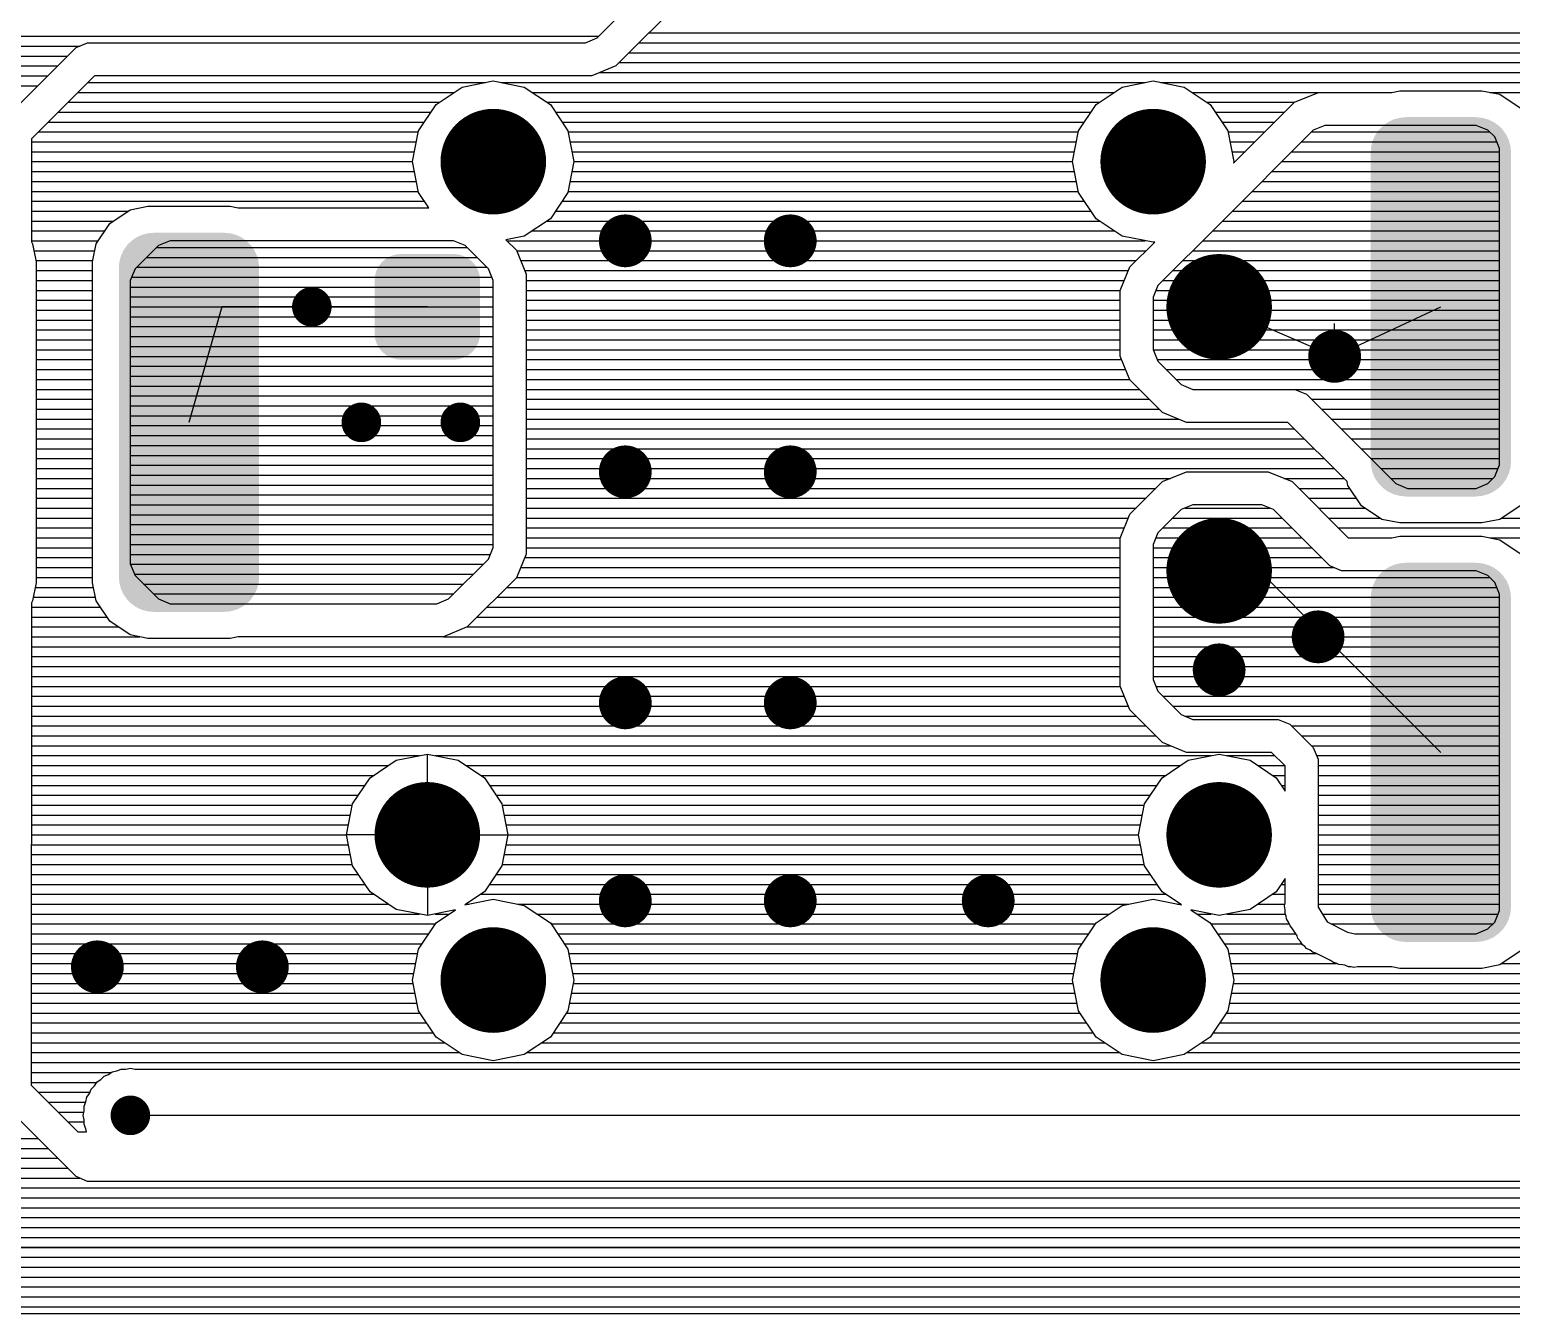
# Model space of a CAD drawing. Extents: x 295 to 953, y 10 to 290.
# Drawn here: x 590.9 to 653.6, y 89 to 143.3 of the extents above; entities that cross this region are included whole.
import ezdxf

# ---------------------------------------------------------------- set-up
doc = ezdxf.new("R2010")
doc.units = 0
doc.header["$LTSCALE"] = 5
doc.header["$MEASUREMENT"] = 0
doc.layers.get('0').update_dxf_attribs({"linetype": 'CONTINUOUS', "lineweight": 25})

msp = doc.modelspace()

# ---------------------------------------------------------------- linework, layer by layer
for p, q in [((614.881, 142.968), (620.966, 149.048)), ((622.642, 148.752), (615.674, 141.784)), ((617.071, 143.181), (702.534, 143.181)), ((545.847, 142.622), (592.976, 142.622)), ((545.869, 143.041), (614.959, 143.041)), ((589.735, 139.476), (592.819, 142.56)), ((592.819, 142.56), (593.311, 142.762)), ((593.311, 142.762), (614.389, 142.762)), ((614.389, 142.762), (614.881, 142.968)), ((616.652, 142.762), (702.523, 142.762)), ((545.819, 142.203), (592.462, 142.203)), ((615.814, 141.923), (702.523, 141.923)), ((616.233, 142.343), (702.523, 142.343)), ((545.774, 141.365), (591.623, 141.365)), ((545.796, 141.784), (592.043, 141.784)), ((593.602, 141.365), (590.931, 138.694)), ((614.663, 141.365), (593.602, 141.365)), ((615.674, 141.784), (614.663, 141.365)), ((615.004, 141.504), (702.523, 141.504)), ((545.746, 140.946), (591.204, 140.946)), ((592.903, 140.666), (608.84, 140.666)), ((593.322, 141.085), (610.153, 141.085)), ((608.069, 140.152), (609.175, 140.89)), ((609.175, 140.89), (610.489, 141.152)), ((610.489, 141.152), (611.796, 140.89)), ((610.818, 141.085), (638.093, 141.085)), ((611.796, 140.89), (612.903, 140.152)), ((612.131, 140.666), (636.78, 140.666)), ((636.009, 140.152), (637.115, 140.89)), ((637.115, 140.89), (638.429, 141.152)), ((638.429, 141.152), (639.736, 140.89)), ((638.758, 141.085), (702.523, 141.085)), ((639.736, 140.89), (640.843, 140.152)), ((640.071, 140.666), (648.532, 140.666)), ((644.413, 140.253), (645.425, 140.666)), ((645.425, 140.666), (648.532, 140.666)), ((648.532, 140.666), (648.867, 140.733)), ((648.867, 140.733), (652.348, 140.733)), ((652.348, 140.733), (653.108, 140.582)), ((652.689, 140.666), (659.087, 140.666)), ((653.108, 140.582), (653.969, 140.007)), ((592.484, 140.247), (608.214, 140.247)), ((607.326, 139.04), (608.069, 140.152)), ((612.757, 140.247), (636.154, 140.247)), ((612.903, 140.152), (613.646, 139.04)), ((635.266, 139.04), (636.009, 140.152)), ((640.697, 140.247), (644.413, 140.247)), ((640.843, 140.152), (641.586, 139.04)), ((641.832, 137.665), (644.413, 140.253)), ((591.646, 139.409), (607.572, 139.409)), ((592.065, 139.828), (607.851, 139.828)), ((613.121, 139.828), (635.791, 139.828)), ((613.4, 139.409), (635.512, 139.409)), ((641.061, 139.828), (643.994, 139.828)), ((641.34, 139.409), (643.575, 139.409)), ((590.931, 138.694), (590.931, 134.34)), ((591.227, 138.99), (607.32, 138.99)), ((607.069, 137.732), (607.326, 139.04)), ((613.646, 139.04), (613.903, 137.732)), ((613.651, 138.99), (635.26, 138.99)), ((635.009, 137.732), (635.266, 139.04)), ((645.207, 139.068), (641.223, 135.078)), ((641.586, 139.04), (641.843, 137.732)), ((641.591, 138.99), (643.156, 138.99)), ((645.129, 138.99), (652.678, 138.99)), ((645.699, 139.269), (645.207, 139.068)), ((648.906, 139.269), (645.699, 139.269)), ((652.108, 139.269), (648.906, 139.269)), ((652.6, 139.068), (652.108, 139.269)), ((652.89, 138.777), (652.6, 139.068)), ((653.097, 138.286), (652.89, 138.777)), ((590.931, 138.571), (607.236, 138.571)), ((590.931, 138.152), (607.153, 138.152)), ((613.735, 138.571), (635.176, 138.571)), ((613.819, 138.152), (635.093, 138.152)), ((641.675, 138.571), (642.737, 138.571)), ((641.759, 138.152), (642.318, 138.152)), ((644.29, 138.152), (653.097, 138.152)), ((644.709, 138.571), (652.974, 138.571)), ((653.097, 124.891), (653.097, 138.286)), ((590.931, 137.732), (607.069, 137.732)), ((607.326, 136.425), (607.069, 137.732)), ((613.903, 137.732), (613.646, 136.425)), ((613.903, 137.732), (635.009, 137.732)), ((635.266, 136.425), (635.009, 137.732)), ((641.843, 137.732), (641.832, 137.665)), ((641.843, 137.732), (641.899, 137.732)), ((643.871, 137.732), (653.097, 137.732)), ((590.931, 137.313), (607.153, 137.313)), ((590.931, 136.894), (607.236, 136.894)), ((613.735, 136.894), (635.176, 136.894)), ((613.819, 137.313), (635.093, 137.313)), ((643.033, 136.894), (653.097, 136.894)), ((643.452, 137.313), (653.097, 137.313)), ((590.931, 136.475), (607.32, 136.475)), ((607.762, 135.777), (607.326, 136.425)), ((613.646, 136.425), (612.903, 135.318)), ((613.651, 136.475), (635.26, 136.475)), ((636.009, 135.318), (635.266, 136.425)), ((642.614, 136.475), (653.097, 136.475)), ((590.931, 136.056), (607.572, 136.056)), ((590.931, 135.637), (595.021, 135.637)), ((594.244, 135.117), (595.105, 135.693)), ((595.105, 135.693), (595.865, 135.844)), ((595.865, 135.844), (599.346, 135.844)), ((599.346, 135.844), (599.681, 135.777)), ((599.681, 135.777), (607.762, 135.777)), ((613.121, 135.637), (635.791, 135.637)), ((613.4, 136.056), (635.512, 136.056)), ((641.776, 135.637), (653.097, 135.637)), ((642.195, 136.056), (653.097, 136.056)), ((590.931, 135.218), (594.395, 135.218)), ((593.669, 134.257), (594.244, 135.117)), ((612.903, 135.318), (611.796, 134.575)), ((612.757, 135.218), (636.154, 135.218)), ((637.115, 134.575), (636.009, 135.318)), ((641.223, 135.078), (638.63, 132.491)), ((641.357, 135.218), (653.097, 135.218)), ((590.931, 134.799), (594.032, 134.799)), ((590.931, 134.38), (593.752, 134.38)), ((590.931, 134.34), (590.981, 134.257)), ((596.804, 134.38), (596.312, 134.178)), ((597.916, 134.38), (596.804, 134.38)), ((608.801, 134.38), (597.916, 134.38)), ((609.293, 134.178), (608.801, 134.38)), ((611.796, 134.575), (611.025, 134.424)), ((611.025, 134.424), (611.466, 133.983)), ((611.064, 134.38), (638.093, 134.38)), ((612.131, 134.799), (636.78, 134.799)), ((638.429, 134.318), (637.115, 134.575)), ((637.445, 133.284), (638.496, 134.329)), ((638.496, 134.329), (638.429, 134.318)), ((640.518, 134.38), (653.097, 134.38)), ((640.938, 134.799), (653.097, 134.799)), ((590.981, 134.257), (591.132, 133.497)), ((591.042, 133.961), (593.607, 133.961)), ((593.518, 133.497), (593.669, 134.257)), ((596.312, 134.178), (595.323, 133.189)), ((595.814, 133.681), (609.79, 133.681)), ((596.234, 134.1), (609.371, 134.1)), ((610.282, 133.189), (609.293, 134.178)), ((611.466, 133.983), (611.886, 132.971)), ((611.472, 133.961), (638.127, 133.961)), ((640.099, 133.961), (653.097, 133.961)), ((591.126, 133.541), (593.523, 133.541)), ((591.132, 133.497), (591.132, 119.896)), ((591.132, 133.122), (593.518, 133.122)), ((593.518, 119.896), (593.518, 133.497)), ((595.323, 133.189), (595.116, 132.698)), ((595.395, 133.262), (610.209, 133.262)), ((610.489, 132.698), (610.282, 133.189)), ((611.645, 133.541), (637.708, 133.541)), ((611.818, 133.122), (637.378, 133.122)), ((637.026, 132.273), (637.445, 133.284)), ((639.261, 133.122), (653.097, 133.122)), ((639.68, 133.541), (653.097, 133.541)), ((591.132, 132.703), (593.518, 132.703)), ((595.116, 132.698), (595.116, 120.7)), ((595.116, 132.424), (610.489, 132.424)), ((595.183, 132.843), (610.421, 132.843)), ((610.489, 121.399), (610.489, 132.698)), ((611.886, 132.971), (611.886, 121.119)), ((611.886, 132.703), (637.205, 132.703)), ((638.63, 132.491), (638.423, 131.999)), ((638.842, 132.703), (653.097, 132.703)), ((591.132, 132.284), (593.518, 132.284)), ((591.132, 131.865), (593.518, 131.865)), ((595.116, 132.005), (610.489, 132.005)), ((611.886, 132.284), (637.032, 132.284)), ((611.886, 131.865), (637.026, 131.865)), ((637.032, 129.501), (637.026, 132.273)), ((638.423, 131.999), (638.429, 129.781)), ((638.423, 131.865), (653.097, 131.865)), ((638.546, 132.284), (653.097, 132.284)), ((591.132, 131.446), (593.518, 131.446)), ((595.116, 131.586), (610.489, 131.586)), ((595.116, 131.167), (610.489, 131.167)), ((599, 131.586), (597.603, 126.696)), ((602.805, 131.586), (599, 131.586)), ((607.695, 131.586), (602.805, 131.586)), ((611.886, 131.446), (637.026, 131.446)), ((638.423, 131.446), (653.097, 131.446)), ((641.223, 131.586), (646.112, 129.49)), ((646.112, 129.49), (650.61, 131.586)), ((591.132, 131.027), (593.518, 131.027)), ((591.132, 130.608), (593.518, 130.608)), ((595.116, 130.747), (610.489, 130.747)), ((611.886, 131.027), (637.026, 131.027)), ((611.886, 130.608), (637.026, 130.608)), ((638.423, 131.027), (653.097, 131.027)), ((638.423, 130.608), (653.097, 130.608)), ((646.112, 129.49), (646.112, 130.887)), ((591.132, 130.189), (593.518, 130.189)), ((595.116, 130.328), (610.489, 130.328)), ((595.116, 129.909), (610.489, 129.909)), ((611.886, 130.189), (637.026, 130.189)), ((638.423, 130.189), (653.097, 130.189)), ((591.132, 129.77), (593.518, 129.77)), ((591.132, 129.35), (593.518, 129.35)), ((595.116, 129.49), (610.489, 129.49)), ((611.886, 129.77), (637.026, 129.77)), ((611.886, 129.35), (637.093, 129.35)), ((637.445, 128.495), (637.032, 129.501)), ((638.429, 129.781), (638.63, 129.289)), ((638.429, 129.77), (653.097, 129.77)), ((638.602, 129.35), (653.097, 129.35)), ((638.63, 129.289), (639.619, 128.3)), ((591.132, 128.931), (593.518, 128.931)), ((595.116, 129.071), (610.489, 129.071)), ((595.116, 128.652), (610.489, 128.652)), ((611.886, 128.931), (637.266, 128.931)), ((638.987, 128.931), (653.097, 128.931)), ((591.132, 128.512), (593.518, 128.512)), ((591.132, 128.093), (593.518, 128.093)), ((595.116, 128.233), (610.489, 128.233)), ((611.886, 128.512), (637.439, 128.512)), ((611.886, 128.093), (637.847, 128.093)), ((638.825, 127.115), (637.445, 128.495)), ((639.406, 128.512), (653.097, 128.512)), ((639.619, 128.3), (640.111, 128.093)), ((640.111, 128.093), (644.424, 128.093)), ((644.424, 128.093), (653.097, 128.093)), ((644.424, 128.093), (644.916, 127.892)), ((591.132, 127.674), (593.518, 127.674)), ((595.116, 127.814), (610.489, 127.814)), ((595.116, 127.395), (610.489, 127.395)), ((611.886, 127.674), (638.267, 127.674)), ((644.916, 127.892), (648.208, 124.601)), ((645.134, 127.674), (653.097, 127.674)), ((591.132, 127.255), (593.518, 127.255)), ((591.132, 126.836), (593.518, 126.836)), ((595.116, 126.976), (610.489, 126.976)), ((611.886, 127.255), (638.686, 127.255)), ((611.886, 126.836), (639.496, 126.836)), ((639.837, 126.696), (638.825, 127.115)), ((645.553, 127.255), (653.097, 127.255)), ((645.972, 126.836), (653.097, 126.836)), ((591.132, 126.417), (593.518, 126.417)), ((595.116, 126.556), (610.489, 126.556)), ((595.116, 126.137), (610.489, 126.137)), ((611.886, 126.417), (644.413, 126.417)), ((644.134, 126.696), (639.837, 126.696)), ((646.637, 124.193), (644.134, 126.696)), ((646.391, 126.417), (653.097, 126.417)), ((591.132, 125.998), (593.518, 125.998)), ((591.132, 125.579), (593.518, 125.579)), ((595.116, 125.718), (610.489, 125.718)), ((611.886, 125.998), (644.832, 125.998)), ((611.886, 125.579), (645.252, 125.579)), ((646.811, 125.998), (653.097, 125.998)), ((647.23, 125.579), (653.097, 125.579)), ((591.132, 125.159), (593.518, 125.159)), ((595.116, 125.299), (610.489, 125.299)), ((595.116, 124.88), (610.489, 124.88)), ((611.886, 125.159), (645.671, 125.159)), ((647.649, 125.159), (653.097, 125.159)), ((652.89, 124.399), (653.097, 124.891)), ((591.132, 124.74), (593.518, 124.74)), ((591.132, 124.321), (593.518, 124.321)), ((595.116, 124.461), (610.489, 124.461)), ((611.886, 124.74), (646.09, 124.74)), ((611.886, 124.321), (639.161, 124.321)), ((638.825, 124.187), (639.837, 124.601)), ((639.837, 124.601), (643.301, 124.601)), ((643.301, 124.601), (644.313, 124.187)), ((643.977, 124.321), (646.509, 124.321)), ((648.068, 124.74), (653.03, 124.74)), ((648.208, 124.601), (648.699, 124.109)), ((648.487, 124.321), (652.818, 124.321)), ((652.6, 124.109), (652.89, 124.399)), ((591.132, 123.902), (593.518, 123.902)), ((595.116, 124.042), (610.489, 124.042)), ((595.116, 123.623), (610.489, 123.623)), ((611.886, 123.902), (638.546, 123.902)), ((637.445, 122.807), (638.825, 124.187)), ((644.313, 124.187), (646.688, 121.807)), ((644.592, 123.902), (646.755, 123.902)), ((646.671, 124.025), (646.637, 124.193)), ((647.246, 123.164), (646.671, 124.025)), ((648.699, 124.109), (649.191, 123.902)), ((649.191, 123.902), (652.108, 123.902)), ((652.108, 123.902), (652.6, 124.109)), ((591.132, 123.483), (593.518, 123.483)), ((591.132, 123.064), (593.518, 123.064)), ((595.116, 123.204), (610.489, 123.204)), ((611.886, 123.483), (638.127, 123.483)), ((611.886, 123.064), (637.708, 123.064)), ((639.619, 123.002), (638.63, 122.013)), ((640.111, 123.204), (639.619, 123.002)), ((639.775, 123.064), (643.363, 123.064)), ((643.027, 123.204), (640.111, 123.204)), ((643.519, 123.002), (643.027, 123.204)), ((645.905, 120.616), (643.519, 123.002)), ((645.011, 123.483), (647.034, 123.483)), ((645.43, 123.064), (647.397, 123.064)), ((648.107, 122.589), (647.246, 123.164)), ((653.969, 123.164), (653.108, 122.589)), ((591.132, 122.645), (593.518, 122.645)), ((595.116, 122.785), (610.489, 122.785)), ((595.116, 122.365), (610.489, 122.365)), ((611.886, 122.645), (637.378, 122.645)), ((637.026, 121.795), (637.445, 122.807)), ((639.261, 122.645), (643.877, 122.645)), ((645.849, 122.645), (648.023, 122.645)), ((648.867, 122.438), (648.107, 122.589)), ((652.348, 122.438), (648.867, 122.438)), ((653.108, 122.589), (652.348, 122.438)), ((653.192, 122.645), (658.584, 122.645)), ((591.132, 122.226), (593.518, 122.226)), ((591.132, 121.807), (593.518, 121.807)), ((595.116, 121.946), (610.489, 121.946)), ((611.886, 122.226), (637.205, 122.226)), ((611.886, 121.807), (637.032, 121.807)), ((637.026, 115.531), (637.026, 121.795)), ((638.63, 122.013), (638.423, 121.522)), ((638.546, 121.807), (644.715, 121.807)), ((638.842, 122.226), (644.296, 122.226)), ((646.269, 122.226), (675.891, 122.226)), ((646.688, 121.807), (648.532, 121.807)), ((646.688, 121.807), (648.532, 121.807)), ((648.532, 121.807), (648.867, 121.874)), ((648.867, 121.874), (652.348, 121.874)), ((652.348, 121.874), (653.108, 121.723)), ((652.689, 121.807), (659.087, 121.807)), ((653.108, 121.723), (653.969, 121.147)), ((591.132, 121.388), (593.518, 121.388)), ((595.116, 121.527), (610.489, 121.527)), ((595.116, 121.108), (610.366, 121.108)), ((610.282, 120.907), (610.489, 121.399)), ((611.886, 121.119), (611.466, 120.113)), ((611.886, 121.388), (637.026, 121.388)), ((638.423, 121.522), (638.423, 115.811)), ((638.423, 121.388), (645.129, 121.388)), ((591.132, 120.968), (593.518, 120.968)), ((591.132, 120.549), (593.518, 120.549)), ((595.116, 120.7), (595.323, 120.208)), ((595.122, 120.689), (610.069, 120.689)), ((608.594, 119.219), (610.282, 120.907)), ((611.645, 120.549), (637.026, 120.549)), ((611.818, 120.968), (637.026, 120.968)), ((638.423, 120.968), (645.548, 120.968)), ((638.423, 120.549), (646.062, 120.549)), ((646.397, 120.41), (645.905, 120.616)), ((591.132, 119.896), (590.981, 119.136)), ((591.132, 120.13), (593.518, 120.13)), ((593.669, 119.136), (593.518, 119.896)), ((595.295, 120.27), (609.65, 120.27)), ((595.323, 120.208), (596.312, 119.219)), ((595.675, 119.851), (609.231, 119.851)), ((611.466, 120.113), (609.388, 118.035)), ((611.472, 120.13), (637.026, 120.13)), ((638.423, 120.13), (652.678, 120.13)), ((641.223, 120.41), (642.927, 120.41)), ((642.927, 120.41), (645.916, 117.42)), ((648.906, 120.41), (646.397, 120.41)), ((652.108, 120.41), (648.906, 120.41)), ((652.6, 120.208), (652.108, 120.41)), ((652.89, 119.918), (652.6, 120.208)), ((653.097, 119.426), (652.89, 119.918)), ((591.014, 119.292), (593.635, 119.292)), ((591.098, 119.711), (593.551, 119.711)), ((596.094, 119.432), (608.812, 119.432)), ((596.312, 119.219), (596.804, 119.013)), ((608.102, 119.013), (608.594, 119.219)), ((610.645, 119.292), (637.026, 119.292)), ((611.064, 119.711), (637.026, 119.711)), ((638.423, 119.711), (652.974, 119.711)), ((638.423, 119.292), (653.097, 119.292)), ((653.097, 106.032), (653.097, 119.426)), ((590.931, 119.057), (590.925, 98.639)), ((590.925, 118.873), (593.842, 118.873)), ((590.981, 119.136), (590.931, 119.057)), ((594.244, 118.275), (593.669, 119.136)), ((596.804, 119.013), (608.102, 119.013)), ((610.226, 118.873), (637.026, 118.873)), ((638.423, 118.873), (653.097, 118.873)), ((590.925, 118.454), (594.121, 118.454)), ((590.925, 118.035), (594.602, 118.035)), ((595.105, 117.699), (594.244, 118.275)), ((609.388, 118.035), (608.376, 117.616)), ((609.388, 118.035), (637.026, 118.035)), ((609.807, 118.454), (637.026, 118.454)), ((638.423, 118.454), (653.097, 118.454)), ((638.423, 118.035), (653.097, 118.035)), ((590.925, 117.616), (595.524, 117.616)), ((595.865, 117.549), (595.105, 117.699)), ((599.346, 117.549), (595.865, 117.549)), ((599.681, 117.616), (599.346, 117.549)), ((608.376, 117.616), (599.681, 117.616)), ((608.376, 117.616), (637.026, 117.616)), ((638.423, 117.616), (653.097, 117.616)), ((645.916, 117.42), (645.414, 117.616)), ((645.916, 117.42), (650.61, 112.726)), ((590.925, 117.197), (637.026, 117.197)), ((590.925, 116.777), (637.026, 116.777)), ((638.423, 117.197), (653.097, 117.197)), ((638.423, 116.777), (653.097, 116.777)), ((590.925, 116.358), (637.026, 116.358)), ((638.423, 116.358), (653.097, 116.358)), ((590.925, 115.939), (637.026, 115.939)), ((590.925, 115.52), (637.032, 115.52)), ((637.445, 114.525), (637.026, 115.531)), ((638.423, 115.939), (653.097, 115.939)), ((638.423, 115.811), (638.63, 115.319)), ((638.546, 115.52), (653.097, 115.52)), ((590.925, 115.101), (637.205, 115.101)), ((638.63, 115.319), (639.619, 114.33)), ((638.842, 115.101), (653.097, 115.101)), ((590.925, 114.682), (637.378, 114.682)), ((590.925, 114.263), (637.708, 114.263)), ((638.825, 113.145), (637.445, 114.525)), ((639.261, 114.682), (653.097, 114.682)), ((639.619, 114.33), (640.111, 114.123)), ((639.775, 114.263), (653.097, 114.263)), ((590.925, 113.844), (638.127, 113.844)), ((640.111, 114.123), (643.726, 114.123)), ((643.726, 114.123), (644.218, 113.922)), ((644.218, 113.922), (645.207, 112.933)), ((644.296, 113.844), (653.097, 113.844)), ((590.925, 113.425), (638.546, 113.425)), ((590.925, 113.006), (639.161, 113.006)), ((639.837, 112.726), (638.825, 113.145)), ((644.715, 113.425), (653.097, 113.425)), ((645.134, 113.006), (653.097, 113.006)), ((590.925, 112.586), (607.359, 112.586)), ((605.275, 111.653), (606.381, 112.391)), ((606.381, 112.391), (607.695, 112.653)), ((607.695, 110.558), (607.695, 112.653)), ((607.695, 112.653), (609.002, 112.391)), ((608.024, 112.586), (640.887, 112.586)), ((609.002, 112.391), (610.109, 111.653)), ((638.803, 111.653), (639.909, 112.391)), ((643.435, 112.726), (639.837, 112.726)), ((639.909, 112.391), (641.223, 112.653)), ((641.223, 112.653), (642.53, 112.391)), ((641.552, 112.586), (643.575, 112.586)), ((642.53, 112.391), (643.637, 111.653)), ((644.017, 112.151), (643.435, 112.726)), ((645.207, 112.933), (645.414, 112.441)), ((645.346, 112.586), (653.097, 112.586)), ((645.414, 112.441), (645.414, 106.177)), ((590.925, 112.167), (606.046, 112.167)), ((590.925, 111.748), (605.42, 111.748)), ((609.337, 112.167), (639.574, 112.167)), ((609.963, 111.748), (638.948, 111.748)), ((642.865, 112.167), (643.994, 112.167)), ((643.491, 111.748), (644.017, 111.748)), ((644.017, 111.089), (644.017, 112.151)), ((645.414, 112.167), (653.097, 112.167)), ((645.414, 111.748), (653.097, 111.748)), ((590.925, 111.329), (605.057, 111.329)), ((604.532, 110.541), (605.275, 111.653)), ((610.109, 111.653), (610.852, 110.541)), ((610.327, 111.329), (638.585, 111.329)), ((638.06, 110.541), (638.803, 111.653)), ((643.637, 111.653), (644.017, 111.089)), ((643.855, 111.329), (644.017, 111.329)), ((645.414, 111.329), (653.097, 111.329)), ((590.925, 110.91), (604.778, 110.91)), ((590.925, 110.491), (604.526, 110.491)), ((604.275, 109.234), (604.532, 110.541)), ((610.606, 110.91), (638.306, 110.91)), ((610.852, 110.541), (611.109, 109.234)), ((610.857, 110.491), (638.054, 110.491)), ((637.803, 109.234), (638.06, 110.541)), ((645.414, 110.91), (653.097, 110.91)), ((645.414, 110.491), (653.097, 110.491)), ((590.925, 110.072), (604.442, 110.072)), ((610.941, 110.072), (637.97, 110.072)), ((645.414, 110.072), (653.097, 110.072)), ((590.925, 109.653), (604.359, 109.653)), ((590.925, 109.234), (604.275, 109.234)), ((606.37, 109.234), (604.275, 109.234)), ((604.532, 107.926), (604.275, 109.234)), ((609.013, 109.234), (611.109, 109.234)), ((611.109, 109.234), (610.852, 107.926)), ((611.025, 109.653), (637.887, 109.653)), ((611.109, 109.234), (637.803, 109.234)), ((638.06, 107.926), (637.803, 109.234)), ((645.414, 109.653), (653.097, 109.653)), ((645.414, 109.234), (653.097, 109.234)), ((590.925, 108.815), (604.359, 108.815)), ((611.025, 108.815), (637.887, 108.815)), ((645.414, 108.815), (653.097, 108.815)), ((590.925, 108.395), (604.442, 108.395)), ((590.925, 107.976), (604.526, 107.976)), ((605.275, 106.82), (604.532, 107.926)), ((607.695, 107.915), (607.695, 105.819)), ((610.852, 107.926), (610.109, 106.82)), ((610.857, 107.976), (638.054, 107.976)), ((610.941, 108.395), (637.97, 108.395)), ((638.803, 106.82), (638.06, 107.926)), ((645.414, 108.395), (653.097, 108.395)), ((645.414, 107.976), (653.097, 107.976)), ((590.925, 107.557), (604.778, 107.557)), ((610.606, 107.557), (638.306, 107.557)), ((644.017, 107.384), (643.637, 106.82)), ((644.017, 106.339), (644.017, 107.384)), ((645.414, 107.557), (653.097, 107.557)), ((590.925, 107.138), (605.057, 107.138)), ((590.925, 106.719), (605.42, 106.719)), ((606.381, 106.076), (605.275, 106.82)), ((610.109, 106.82), (609.287, 106.266)), ((609.963, 106.719), (638.948, 106.719)), ((610.327, 107.138), (638.585, 107.138)), ((639.624, 106.266), (638.803, 106.82)), ((643.637, 106.82), (642.53, 106.076)), ((643.491, 106.719), (644.017, 106.719)), ((643.855, 107.138), (644.017, 107.138)), ((645.414, 107.138), (653.097, 107.138)), ((645.414, 106.719), (653.097, 106.719)), ((590.925, 106.3), (606.046, 106.3)), ((607.695, 105.819), (606.381, 106.076)), ((608.89, 106.054), (607.695, 105.819)), ((608.069, 105.506), (608.89, 106.054)), ((609.287, 106.266), (610.489, 106.507)), ((609.337, 106.3), (609.455, 106.3)), ((610.489, 106.507), (611.796, 106.244)), ((611.517, 106.3), (637.395, 106.3)), ((611.796, 106.244), (612.903, 105.506)), ((636.009, 105.506), (637.115, 106.244)), ((637.115, 106.244), (638.429, 106.507)), ((638.429, 106.507), (639.624, 106.266)), ((639.457, 106.3), (639.574, 106.3)), ((641.223, 105.819), (640.021, 106.054)), ((640.021, 106.054), (640.843, 105.506)), ((642.53, 106.076), (641.223, 105.819)), ((642.865, 106.3), (644.005, 106.3)), ((643.989, 106.227), (644.017, 106.339)), ((644.017, 106.06), (643.989, 106.227)), ((644.017, 105.898), (644.017, 106.06)), ((645.414, 106.3), (653.097, 106.3)), ((645.414, 106.177), (645.799, 105.551)), ((590.925, 105.881), (607.359, 105.881)), ((590.925, 105.462), (608.041, 105.462)), ((607.326, 104.394), (608.069, 105.506)), ((608.024, 105.881), (608.633, 105.881)), ((612.338, 105.881), (636.573, 105.881)), ((612.903, 105.506), (613.646, 104.394)), ((612.931, 105.462), (635.981, 105.462)), ((635.266, 104.394), (636.009, 105.506)), ((640.278, 105.881), (640.887, 105.881)), ((640.843, 105.506), (641.586, 104.394)), ((640.871, 105.462), (644.195, 105.462)), ((641.552, 105.881), (644.022, 105.881)), ((644.056, 105.791), (644.017, 105.898)), ((644.078, 105.674), (644.056, 105.791)), ((644.162, 105.534), (644.078, 105.674)), ((644.229, 105.383), (644.162, 105.534)), ((645.592, 105.881), (653.03, 105.881)), ((645.799, 105.551), (646.66, 105.121)), ((645.972, 105.462), (652.818, 105.462)), ((652.6, 105.249), (652.89, 105.54)), ((652.89, 105.54), (653.097, 106.032)), ((590.925, 105.043), (607.762, 105.043)), ((613.21, 105.043), (635.702, 105.043)), ((641.15, 105.043), (644.469, 105.043)), ((644.307, 105.3), (644.229, 105.383)), ((644.525, 104.953), (644.307, 105.3)), ((644.559, 104.847), (644.525, 104.953)), ((644.665, 104.718), (644.559, 104.847)), ((646.66, 105.121), (646.973, 105.043)), ((646.973, 105.043), (648.906, 105.043)), ((648.906, 105.043), (652.108, 105.043)), ((648.906, 105.043), (652.108, 105.043)), ((652.108, 105.043), (652.6, 105.249)), ((590.925, 104.624), (607.482, 104.624)), ((590.925, 104.204), (607.292, 104.204)), ((607.069, 103.087), (607.326, 104.394)), ((613.489, 104.624), (635.422, 104.624)), ((613.646, 104.394), (613.903, 103.087)), ((613.679, 104.204), (635.232, 104.204)), ((635.009, 103.087), (635.266, 104.394)), ((641.429, 104.624), (644.726, 104.624)), ((641.586, 104.394), (641.843, 103.087)), ((641.619, 104.204), (645.358, 104.204)), ((644.754, 104.579), (644.665, 104.718)), ((644.849, 104.512), (644.754, 104.579)), ((644.922, 104.422), (644.849, 104.512)), ((645.073, 104.35), (644.922, 104.422)), ((645.207, 104.255), (645.073, 104.35)), ((645.319, 104.227), (645.207, 104.255)), ((645.933, 103.919), (645.319, 104.227)), ((653.969, 104.305), (653.108, 103.729)), ((590.925, 103.785), (607.208, 103.785)), ((613.763, 103.785), (635.148, 103.785)), ((641.703, 103.785), (646.196, 103.785)), ((646.067, 103.824), (645.933, 103.919)), ((646.179, 103.796), (646.067, 103.824)), ((646.285, 103.746), (646.179, 103.796)), ((646.447, 103.735), (646.285, 103.746)), ((646.542, 103.713), (646.447, 103.735)), ((646.693, 103.646), (646.542, 103.713)), ((646.811, 103.646), (646.693, 103.646)), ((646.922, 103.623), (646.811, 103.646)), ((647.084, 103.646), (646.922, 103.623)), ((648.532, 103.646), (647.084, 103.646)), ((648.867, 103.579), (648.532, 103.646)), ((652.348, 103.579), (648.867, 103.579)), ((653.108, 103.729), (652.348, 103.579)), ((653.192, 103.785), (658.584, 103.785)), ((590.925, 103.366), (607.125, 103.366)), ((590.925, 102.947), (607.097, 102.947)), ((607.326, 101.779), (607.069, 103.087)), ((613.903, 103.087), (613.646, 101.779)), ((613.847, 103.366), (635.065, 103.366)), ((613.875, 102.947), (635.037, 102.947)), ((635.266, 101.779), (635.009, 103.087)), ((641.843, 103.087), (641.586, 101.779)), ((641.787, 103.366), (690.81, 103.366)), ((641.815, 102.947), (690.816, 102.947)), ((590.925, 102.528), (607.18, 102.528)), ((613.791, 102.528), (635.12, 102.528)), ((641.731, 102.528), (690.989, 102.528)), ((590.925, 102.109), (607.264, 102.109)), ((590.925, 101.69), (607.387, 101.69)), ((608.069, 100.673), (607.326, 101.779)), ((613.646, 101.779), (612.903, 100.673)), ((613.584, 101.69), (635.327, 101.69)), ((613.707, 102.109), (635.204, 102.109)), ((636.009, 100.673), (635.266, 101.779)), ((641.586, 101.779), (640.843, 100.673)), ((641.524, 101.69), (691.492, 101.69)), ((641.647, 102.109), (691.163, 102.109)), ((590.925, 101.271), (607.667, 101.271)), ((613.305, 101.271), (635.607, 101.271)), ((641.245, 101.271), (691.911, 101.271)), ((590.925, 100.852), (607.946, 100.852)), ((590.925, 100.433), (608.421, 100.433)), ((609.175, 99.93), (608.069, 100.673)), ((612.903, 100.673), (611.796, 99.93)), ((612.551, 100.433), (636.361, 100.433)), ((613.026, 100.852), (635.886, 100.852)), ((637.115, 99.93), (636.009, 100.673)), ((640.843, 100.673), (639.736, 99.93)), ((640.491, 100.433), (692.75, 100.433)), ((640.966, 100.852), (692.33, 100.852)), ((590.925, 100.013), (609.052, 100.013)), ((610.489, 99.673), (609.175, 99.93)), ((611.796, 99.93), (610.489, 99.673)), ((611.919, 100.013), (636.992, 100.013)), ((638.429, 99.673), (637.115, 99.93)), ((639.736, 99.93), (638.429, 99.673)), ((639.859, 100.013), (693.169, 100.013)), ((590.925, 99.594), (693.979, 99.594)), ((590.925, 99.175), (594.317, 99.175)), ((594.194, 99.091), (594.356, 99.203)), ((594.356, 99.203), (594.546, 99.242)), ((594.546, 99.242), (594.73, 99.315)), ((594.73, 99.315), (594.926, 99.315)), ((594.926, 99.315), (595.122, 99.354)), ((595.122, 99.354), (595.312, 99.315)), ((595.312, 99.315), (735.207, 99.315)), ((590.925, 98.756), (593.702, 98.756)), ((590.925, 98.639), (592.903, 96.661)), ((593.462, 98.471), (593.602, 98.605)), ((593.602, 98.605), (593.708, 98.773)), ((593.708, 98.773), (593.87, 98.879)), ((593.87, 98.879), (594.01, 99.019)), ((594.01, 99.019), (594.194, 99.091)), ((591.227, 98.337), (593.406, 98.337)), ((591.646, 97.918), (593.233, 97.918)), ((593.166, 97.75), (593.238, 97.929)), ((593.238, 97.929), (593.278, 98.125)), ((593.278, 98.125), (593.384, 98.287)), ((593.384, 98.287), (593.462, 98.471)), ((592.819, 94.772), (589.735, 97.856)), ((592.065, 97.499), (593.155, 97.499)), ((593.127, 97.359), (593.166, 97.555)), ((593.166, 97.169), (593.127, 97.359)), ((593.166, 97.555), (593.166, 97.75)), ((734.822, 97.359), (595.122, 97.359)), ((592.484, 97.08), (593.166, 97.08)), ((592.903, 96.661), (593.266, 96.661)), ((592.903, 96.661), (593.266, 96.661)), ((593.166, 96.974), (593.166, 97.169)), ((593.238, 96.789), (593.166, 96.974)), ((593.266, 96.661), (593.238, 96.789)), ((583.94, 96.381), (591.204, 96.381)), ((583.94, 95.962), (591.623, 95.962)), ((583.94, 95.543), (592.043, 95.543)), ((583.94, 95.124), (592.462, 95.124)), ((593.311, 94.565), (592.819, 94.772)), ((583.94, 94.705), (592.976, 94.705)), ((583.94, 94.286), (703.668, 94.286)), ((624.459, 94.565), (593.311, 94.565)), ((683.831, 94.565), (624.459, 94.565)), ((583.94, 93.867), (704.088, 93.867)), ((583.946, 93.448), (704.507, 93.448)), ((584.119, 93.028), (704.926, 93.028)), ((584.499, 92.609), (705.345, 92.609)), ((584.918, 92.19), (705.764, 92.19)), ((585.337, 91.771), (706.183, 91.771)), ((701.992, 91.771), (589.534, 91.771)), ((585.756, 91.352), (706.602, 91.352)), ((586.175, 90.933), (706.814, 90.933)), ((586.594, 90.514), (706.882, 90.514)), ((587.013, 90.095), (706.882, 90.095)), ((587.432, 89.676), (706.882, 89.676)), ((587.852, 89.257), (706.882, 89.257)), ((588.422, 88.977), (630.047, 88.977)), ((630.047, 88.977), (684.53, 88.977))]:
    msp.add_line(p, q)
for points, const_width in [([(609.371, 137.732, 1), (611.606, 137.732, 1)], 2.235), ([(637.311, 137.732, 1), (639.546, 137.732, 1)], 2.235), ([(615.518, 134.38, 1), (616.635, 134.38, 1)], 1.118), ([(622.503, 134.38, 1), (623.62, 134.38, 1)], 1.118), ([(640.105, 131.586, 1), (642.34, 131.586, 1)], 2.235), ([(602.386, 131.586, 1), (603.224, 131.586, 1)], 0.838), ([(645.553, 129.49, 1), (646.671, 129.49, 1)], 1.118), ([(604.481, 126.696, 1), (605.32, 126.696, 1)], 0.838), ([(608.672, 126.696, 1), (609.511, 126.696, 1)], 0.838), ([(615.518, 124.601, 1), (616.635, 124.601, 1)], 1.118), ([(622.503, 124.601, 1), (623.62, 124.601, 1)], 1.118), ([(640.105, 120.41, 1), (642.34, 120.41, 1)], 2.235), ([(644.855, 117.616, 1), (645.972, 117.616, 1)], 1.118), ([(640.664, 116.219, 1), (641.781, 116.219, 1)], 1.118), ([(615.518, 114.822, 1), (616.635, 114.822, 1)], 1.118), ([(622.503, 114.822, 1), (623.62, 114.822, 1)], 1.118), ([(606.577, 109.234, 1), (608.812, 109.234, 1)], 2.235), ([(640.105, 109.234, 1), (642.34, 109.234, 1)], 2.235), ([(615.518, 106.44, 1), (616.635, 106.44, 1)], 1.118), ([(622.503, 106.44, 1), (623.62, 106.44, 1)], 1.118), ([(630.885, 106.44, 1), (632.002, 106.44, 1)], 1.118), ([(609.371, 103.087, 1), (611.606, 103.087, 1)], 2.235), ([(637.311, 103.087, 1), (639.546, 103.087, 1)], 2.235), ([(593.166, 103.646, 1), (594.283, 103.646, 1)], 1.118), ([(600.151, 103.646, 1), (601.268, 103.646, 1)], 1.118), ([(594.702, 97.359, 1), (595.541, 97.359, 1)], 0.838)]:
    msp.add_lwpolyline(points, format="xyb", close=True, dxfattribs=dict(const_width=const_width))
for points in [[(648.174, 139.267), (648.38, 139.411), (653.045, 139.267), (652.842, 139.411)], [(648.38, 139.411), (648.386, 139.414), (652.842, 139.411), (652.834, 139.414)], [(648.386, 139.414), (648.614, 139.52), (652.834, 139.414), (652.609, 139.52)], [(648.614, 139.52), (648.619, 139.523), (652.609, 139.52), (652.599, 139.523)], [(648.619, 139.523), (648.863, 139.588), (652.599, 139.523), (652.361, 139.588)], [(648.863, 139.588), (648.868, 139.589), (652.361, 139.588), (652.346, 139.589)], [(648.868, 139.589), (649.124, 139.611), (652.346, 139.589), (652.097, 139.611)], [(649.124, 139.611), (649.124, 139.616), (652.097, 139.611), (652.097, 139.616)], [(647.733, 138.644), (647.84, 138.87), (653.487, 138.644), (653.381, 138.87)], [(647.84, 138.87), (647.843, 138.876), (653.381, 138.87), (653.377, 138.876)], [(647.843, 138.876), (647.988, 139.08), (653.377, 138.876), (653.234, 139.08)], [(647.988, 139.08), (647.992, 139.086), (653.234, 139.08), (653.228, 139.086)], [(647.992, 139.086), (648.17, 139.263), (653.228, 139.086), (653.052, 139.263)], [(648.17, 139.263), (648.174, 139.267), (653.052, 139.263), (653.045, 139.267)], [(647.64, 138.132), (647.664, 138.388), (653.58, 138.132), (653.557, 138.388)], [(647.64, 138.129), (647.64, 138.132), (653.58, 138.129), (653.58, 138.132)], [(647.64, 125.042), (647.64, 138.129), (653.58, 125.042), (653.58, 138.129)], [(647.664, 138.388), (647.665, 138.396), (653.557, 138.388), (653.555, 138.396)], [(647.665, 138.396), (647.731, 138.637), (653.555, 138.396), (653.49, 138.637)], [(647.731, 138.637), (647.733, 138.644), (653.49, 138.637), (653.487, 138.644)], [(594.984, 134.197), (595.162, 134.373), (600.22, 134.197), (600.044, 134.373)], [(595.162, 134.373), (595.167, 134.378), (600.044, 134.373), (600.038, 134.378)], [(595.167, 134.378), (595.372, 134.521), (600.038, 134.378), (599.834, 134.521)], [(595.372, 134.521), (595.378, 134.525), (599.834, 134.521), (599.826, 134.525)], [(595.378, 134.525), (595.606, 134.63), (599.826, 134.525), (599.601, 134.63)], [(595.606, 134.63), (595.611, 134.633), (599.601, 134.63), (599.592, 134.633)], [(595.611, 134.633), (595.855, 134.698), (599.592, 134.633), (599.353, 134.698)], [(595.855, 134.698), (595.86, 134.699), (599.353, 134.698), (599.338, 134.699)], [(595.86, 134.699), (596.116, 134.722), (599.338, 134.699), (599.089, 134.722)], [(596.116, 134.722), (596.116, 134.726), (599.089, 134.722), (599.089, 134.726)], [(594.657, 133.506), (594.723, 133.747), (600.548, 133.506), (600.483, 133.747)], [(594.723, 133.747), (594.725, 133.754), (600.483, 133.747), (600.479, 133.754)], [(594.725, 133.754), (594.832, 133.98), (600.479, 133.754), (600.374, 133.98)], [(594.832, 133.98), (594.835, 133.987), (600.374, 133.98), (600.369, 133.987)], [(594.835, 133.987), (594.98, 134.191), (600.369, 133.987), (600.226, 134.191)], [(594.98, 134.191), (594.984, 134.197), (600.226, 134.191), (600.22, 134.197)], [(605.946, 133.625), (605.979, 133.644), (609.439, 133.625), (609.416, 133.644)], [(605.979, 133.644), (606.142, 133.733), (609.416, 133.644), (609.241, 133.733)], [(606.142, 133.733), (606.182, 133.745), (609.241, 133.733), (609.217, 133.745)], [(606.182, 133.745), (606.355, 133.799), (609.217, 133.745), (609.024, 133.799)], [(606.355, 133.799), (606.416, 133.805), (609.024, 133.799), (609.001, 133.805)], [(606.416, 133.805), (606.577, 133.821), (609.001, 133.805), (608.812, 133.821)], [(594.633, 133.242), (594.656, 133.499), (600.573, 133.242), (600.55, 133.499)], [(594.633, 133.24), (594.633, 133.242), (600.573, 133.24), (600.573, 133.242)], [(594.633, 120.153), (594.633, 133.24), (600.573, 120.153), (600.573, 133.24)], [(594.656, 133.499), (594.657, 133.506), (600.55, 133.499), (600.548, 133.506)], [(605.485, 132.925), (605.535, 133.108), (609.907, 132.925), (609.851, 133.108)], [(605.535, 133.108), (605.551, 133.139), (609.851, 133.108), (609.841, 133.139)], [(605.551, 133.139), (605.636, 133.307), (609.841, 133.139), (609.75, 133.307)], [(605.636, 133.307), (605.658, 133.334), (609.75, 133.307), (609.734, 133.334)], [(605.658, 133.334), (605.775, 133.482), (609.734, 133.334), (609.61, 133.482)], [(605.775, 133.482), (605.803, 133.505), (609.61, 133.482), (609.591, 133.505)], [(605.803, 133.505), (605.946, 133.625), (609.591, 133.505), (609.439, 133.625)], [(605.459, 132.703), (605.476, 132.893), (609.93, 132.703), (609.911, 132.893)], [(605.459, 130.468), (605.459, 132.703), (609.93, 130.468), (609.93, 132.703)], [(605.476, 132.893), (605.485, 132.925), (609.911, 132.893), (609.907, 132.925)], [(605.478, 130.279), (605.459, 130.468), (609.914, 130.279), (609.93, 130.468)], [(605.482, 130.246), (605.478, 130.279), (609.905, 130.246), (609.914, 130.279)], [(605.538, 130.064), (605.482, 130.246), (609.854, 130.064), (609.905, 130.246)], [(605.548, 130.033), (605.538, 130.064), (609.838, 130.033), (609.854, 130.064)], [(605.64, 129.865), (605.548, 130.033), (609.753, 129.865), (609.838, 130.033)], [(605.655, 129.837), (605.64, 129.865), (609.731, 129.837), (609.753, 129.865)], [(605.779, 129.69), (605.655, 129.837), (609.614, 129.69), (609.731, 129.837)], [(605.799, 129.666), (605.779, 129.69), (609.586, 129.666), (609.614, 129.69)], [(605.95, 129.546), (605.799, 129.666), (609.443, 129.546), (609.586, 129.666)], [(605.974, 129.527), (605.95, 129.546), (609.41, 129.527), (609.443, 129.546)], [(606.148, 129.439), (605.974, 129.527), (609.248, 129.439), (609.41, 129.527)], [(606.173, 129.426), (606.148, 129.439), (609.207, 129.426), (609.248, 129.439)], [(606.365, 129.373), (606.173, 129.426), (609.034, 129.373), (609.207, 129.426)], [(606.388, 129.367), (606.365, 129.373), (608.973, 129.367), (609.034, 129.373)], [(606.577, 129.35), (606.388, 129.367), (608.812, 129.35), (608.973, 129.367)], [(647.64, 125.039), (647.64, 125.042), (653.58, 125.039), (653.58, 125.042)], [(647.663, 124.783), (647.64, 125.039), (653.557, 124.783), (653.58, 125.039)], [(647.665, 124.776), (647.663, 124.783), (653.556, 124.776), (653.557, 124.783)], [(647.73, 124.535), (647.665, 124.776), (653.49, 124.535), (653.556, 124.776)], [(647.734, 124.528), (647.73, 124.535), (653.488, 124.528), (653.49, 124.535)], [(647.839, 124.301), (647.734, 124.528), (653.381, 124.301), (653.488, 124.528)], [(647.844, 124.295), (647.839, 124.301), (653.378, 124.295), (653.381, 124.301)], [(647.987, 124.091), (647.844, 124.295), (653.233, 124.091), (653.378, 124.295)], [(647.993, 124.085), (647.987, 124.091), (653.229, 124.085), (653.233, 124.091)], [(648.169, 123.909), (647.993, 124.085), (653.051, 123.909), (653.229, 124.085)], [(648.176, 123.904), (648.169, 123.909), (653.046, 123.904), (653.051, 123.909)], [(648.379, 123.761), (648.176, 123.904), (652.841, 123.761), (653.046, 123.904)], [(648.387, 123.757), (648.379, 123.761), (652.835, 123.757), (652.841, 123.761)], [(648.612, 123.651), (648.387, 123.757), (652.607, 123.651), (652.835, 123.757)], [(648.621, 123.649), (648.612, 123.651), (652.602, 123.649), (652.607, 123.651)], [(648.86, 123.584), (648.621, 123.649), (652.358, 123.584), (652.602, 123.649)], [(648.875, 123.582), (648.86, 123.584), (652.353, 123.582), (652.358, 123.584)], [(649.124, 123.56), (648.875, 123.582), (652.097, 123.56), (652.353, 123.582)], [(649.124, 123.556), (649.124, 123.56), (652.097, 123.556), (652.097, 123.56)], [(648.174, 120.408), (648.38, 120.551), (653.045, 120.408), (652.842, 120.551)], [(648.38, 120.551), (648.386, 120.555), (652.842, 120.551), (652.834, 120.555)], [(648.386, 120.555), (648.614, 120.66), (652.834, 120.555), (652.609, 120.66)], [(648.614, 120.66), (648.619, 120.663), (652.609, 120.66), (652.599, 120.663)], [(648.619, 120.663), (648.863, 120.728), (652.599, 120.663), (652.361, 120.728)], [(648.863, 120.728), (648.868, 120.729), (652.361, 120.728), (652.346, 120.729)], [(648.868, 120.729), (649.124, 120.752), (652.346, 120.729), (652.097, 120.752)], [(649.124, 120.752), (649.124, 120.756), (652.097, 120.752), (652.097, 120.756)], [(594.633, 120.15), (594.633, 120.153), (600.573, 120.15), (600.573, 120.153)], [(594.656, 119.894), (594.633, 120.15), (600.549, 119.894), (600.573, 120.15)], [(594.658, 119.886), (594.656, 119.894), (600.548, 119.886), (600.549, 119.894)], [(594.723, 119.645), (594.658, 119.886), (600.482, 119.645), (600.548, 119.886)], [(647.733, 119.784), (647.84, 120.01), (653.487, 119.784), (653.381, 120.01)], [(647.84, 120.01), (647.843, 120.017), (653.381, 120.01), (653.377, 120.017)], [(647.843, 120.017), (647.988, 120.221), (653.377, 120.017), (653.234, 120.221)], [(647.988, 120.221), (647.992, 120.227), (653.234, 120.221), (653.228, 120.227)], [(647.992, 120.227), (648.17, 120.403), (653.228, 120.227), (653.052, 120.403)], [(648.17, 120.403), (648.174, 120.408), (653.052, 120.403), (653.045, 120.408)], [(594.726, 119.638), (594.723, 119.645), (600.48, 119.638), (600.482, 119.645)], [(594.832, 119.412), (594.726, 119.638), (600.373, 119.412), (600.48, 119.638)], [(594.836, 119.406), (594.832, 119.412), (600.37, 119.406), (600.373, 119.412)], [(594.979, 119.201), (594.836, 119.406), (600.225, 119.201), (600.37, 119.406)], [(647.64, 119.272), (647.664, 119.529), (653.58, 119.272), (653.557, 119.529)], [(647.64, 119.27), (647.64, 119.272), (653.58, 119.27), (653.58, 119.272)], [(647.64, 106.183), (647.64, 119.27), (653.58, 106.183), (653.58, 119.27)], [(647.664, 119.529), (647.665, 119.536), (653.557, 119.529), (653.555, 119.536)], [(647.665, 119.536), (647.731, 119.777), (653.555, 119.536), (653.49, 119.777)], [(647.731, 119.777), (647.733, 119.784), (653.49, 119.777), (653.487, 119.784)], [(594.985, 119.195), (594.979, 119.201), (600.221, 119.195), (600.225, 119.201)], [(595.161, 119.019), (594.985, 119.195), (600.043, 119.019), (600.221, 119.195)], [(595.168, 119.014), (595.161, 119.019), (600.039, 119.014), (600.043, 119.019)], [(595.371, 118.871), (595.168, 119.014), (599.833, 118.871), (600.039, 119.014)], [(595.379, 118.867), (595.371, 118.871), (599.827, 118.867), (599.833, 118.871)], [(595.604, 118.762), (595.379, 118.867), (599.6, 118.762), (599.827, 118.867)], [(595.614, 118.759), (595.604, 118.762), (599.594, 118.759), (599.6, 118.762)], [(595.853, 118.694), (595.614, 118.759), (599.35, 118.694), (599.594, 118.759)], [(595.867, 118.693), (595.853, 118.694), (599.345, 118.693), (599.35, 118.694)], [(596.116, 118.671), (595.867, 118.693), (599.089, 118.671), (599.345, 118.693)], [(596.116, 118.666), (596.116, 118.671), (599.089, 118.666), (599.089, 118.671)], [(647.64, 106.18), (647.64, 106.183), (653.58, 106.18), (653.58, 106.183)], [(647.663, 105.924), (647.64, 106.18), (653.557, 105.924), (653.58, 106.18)], [(647.665, 105.916), (647.663, 105.924), (653.556, 105.916), (653.557, 105.924)], [(647.73, 105.675), (647.665, 105.916), (653.49, 105.675), (653.556, 105.916)], [(647.734, 105.668), (647.73, 105.675), (653.488, 105.668), (653.49, 105.675)], [(647.839, 105.442), (647.734, 105.668), (653.381, 105.442), (653.488, 105.668)], [(647.844, 105.436), (647.839, 105.442), (653.378, 105.436), (653.381, 105.442)], [(647.987, 105.231), (647.844, 105.436), (653.233, 105.231), (653.378, 105.436)], [(647.993, 105.225), (647.987, 105.231), (653.229, 105.225), (653.233, 105.231)], [(648.169, 105.049), (647.993, 105.225), (653.051, 105.049), (653.229, 105.225)], [(648.176, 105.044), (648.169, 105.049), (653.046, 105.044), (653.051, 105.049)], [(648.379, 104.901), (648.176, 105.044), (652.841, 104.901), (653.046, 105.044)], [(648.387, 104.897), (648.379, 104.901), (652.835, 104.897), (652.841, 104.901)], [(648.612, 104.792), (648.387, 104.897), (652.607, 104.792), (652.835, 104.897)], [(648.621, 104.789), (648.612, 104.792), (652.602, 104.789), (652.607, 104.792)], [(648.86, 104.724), (648.621, 104.789), (652.358, 104.724), (652.602, 104.789)], [(648.875, 104.723), (648.86, 104.724), (652.353, 104.723), (652.358, 104.724)], [(649.124, 104.701), (648.875, 104.723), (652.097, 104.701), (652.353, 104.723)], [(649.124, 104.696), (649.124, 104.701), (652.097, 104.696), (652.097, 104.701)]]:
    msp.add_solid(points)

doc.saveas('drawing.dxf')
